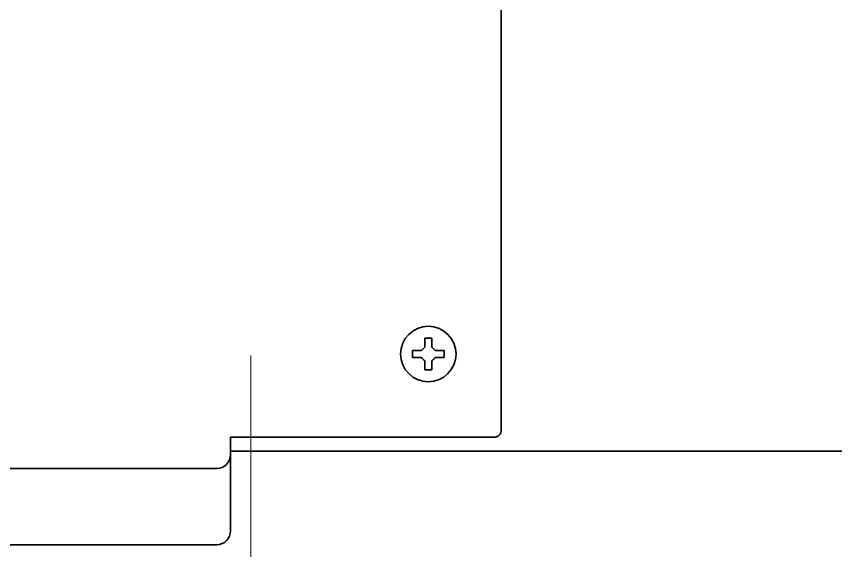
# Model space of a CAD drawing. Extents: x 6327 to 10269, y -393 to 3204.
# Drawn here: x 6773.2 to 6891.3, y 1371.9 to 1448.9 of the extents above; entities that cross this region are included whole.
import ezdxf

# ---------------------------------------------------------------- set-up
doc = ezdxf.new("R2010")
doc.units = 0
doc.header["$LTSCALE"] = 5
doc.layers.get('0').update_dxf_attribs({"linetype": 'CONTINUOUS', "lineweight": 0})
doc.layers.add('1', color=7, linetype='CONTINUOUS', true_color=0xffffff)

msp = doc.modelspace()

# ---------------------------------------------------------------- linework, layer by layer
at = {"color": 4}
msp.add_line((6806.97, 1400.03), (6806.97, 1300.03), dxfattribs=at)
at = {"layer": '1', "color": 7, "linetype": 'Continuous', "lineweight": 35}
for p, q in [((6843.07, 1625.27), (6843.07, 1389.22)), ((6830.27, 1400.23), (6830.27, 1400.73)), ((6834.87, 1400.73), (6834.87, 1400.23)), ((6830.27, 1399.73), (6830.27, 1400.23)), ((6834.87, 1400.23), (6834.87, 1399.73)), ((6804.07, 1387.27), (6804.07, 1388.24)), ((6842.01, 1388.23), (6804.07, 1388.23)), ((6804.07, 1385.73), (6804.07, 1387.27)), ((6804.07, 1386.23), (7053.27, 1386.23)), ((6804.07, 1379.73), (6804.07, 1385.73)), ((6695.07, 1383.73), (6802.07, 1383.73)), ((6804.07, 1374.73), (6804.07, 1379.73)), ((6802.07, 1372.73), (6695.07, 1372.73))]:
    msp.add_line(p, q, dxfattribs=at)
msp.add_circle((6832.57, 1400.23), 4, dxfattribs=at)
for centre in [(6802.07, 1385.73), (6802.07, 1374.73)]:
    msp.add_arc(centre, 2, 270, 0, dxfattribs=at)
for points in [[(6832.07, 1401.23), (6832.07, 1401.28), (6832.07, 1401.39), (6832.07, 1401.55), (6832.07, 1401.71), (6832.07, 1401.86), (6832.07, 1402.02), (6832.07, 1402.17), (6832.07, 1402.34), (6832.07, 1402.46), (6832.07, 1402.53)], [(6832.07, 1402.53), (6832.24, 1402.53), (6832.57, 1402.53), (6832.91, 1402.53), (6833.07, 1402.53)], [(6831.57, 1400.73), (6831.6, 1400.75), (6831.64, 1400.8), (6831.72, 1400.87), (6831.79, 1400.94), (6831.86, 1401.01), (6831.93, 1401.08), (6832, 1401.15), (6832.05, 1401.2), (6832.07, 1401.23)], [(6833.07, 1401.23), (6833.1, 1401.2), (6833.15, 1401.15), (6833.22, 1401.08), (6833.3, 1401), (6833.37, 1400.93), (6833.43, 1400.86), (6833.5, 1400.8), (6833.55, 1400.75), (6833.57, 1400.73)], [(6833.57, 1400.73), (6833.63, 1400.73), (6833.74, 1400.73), (6833.9, 1400.73), (6834.06, 1400.73), (6834.21, 1400.73), (6834.36, 1400.73), (6834.52, 1400.73), (6834.69, 1400.73), (6834.81, 1400.73), (6834.87, 1400.73)], [(6831.57, 1399.73), (6831.52, 1399.73), (6831.41, 1399.73), (6831.25, 1399.73), (6831.09, 1399.73), (6830.93, 1399.73), (6830.78, 1399.73), (6830.63, 1399.73), (6830.46, 1399.73), (6830.34, 1399.73), (6830.27, 1399.73)], [(6832.07, 1399.23), (6832.05, 1399.25), (6832, 1399.3), (6831.92, 1399.38), (6831.85, 1399.45), (6831.78, 1399.52), (6831.71, 1399.59), (6831.64, 1399.66), (6831.6, 1399.7), (6831.57, 1399.73)], [(6833.57, 1399.73), (6833.55, 1399.7), (6833.5, 1399.65), (6833.43, 1399.58), (6833.36, 1399.51), (6833.29, 1399.44), (6833.22, 1399.37), (6833.14, 1399.3), (6833.1, 1399.25), (6833.07, 1399.23)], [(6833.07, 1399.23), (6833.07, 1399.17), (6833.07, 1399.06), (6833.07, 1398.9), (6833.07, 1398.74), (6833.07, 1398.59), (6833.07, 1398.44), (6833.07, 1398.28), (6833.07, 1398.11), (6833.07, 1397.99), (6833.07, 1397.93)], [(6833.07, 1397.93), (6832.91, 1397.93), (6832.57, 1397.93), (6832.24, 1397.93), (6832.07, 1397.93)]]:
    msp.add_open_spline(points, degree=3, dxfattribs=at)
for points, knots in [([(6833.07, 1402.53), (6833.07, 1402.32), (6833.07, 1402.11), (6833.07, 1401.79), (6833.07, 1401.68), (6833.07, 1401.45), (6833.07, 1401.34), (6833.07, 1401.23)], [0, 0, 0, 0, 0.5, 0.5, 0.75, 0.75, 1, 1, 1, 1]), ([(6830.27, 1400.73), (6830.48, 1400.73), (6830.69, 1400.73), (6831.01, 1400.73), (6831.12, 1400.73), (6831.34, 1400.73), (6831.46, 1400.73), (6831.57, 1400.73)], [0, 0, 0, 0, 0.5, 0.5, 0.75, 0.75, 1, 1, 1, 1]), ([(6832.07, 1397.93), (6832.07, 1398.13), (6832.07, 1398.34), (6832.07, 1398.66), (6832.07, 1398.77), (6832.07, 1399), (6832.07, 1399.11), (6832.07, 1399.23)], [0, 0, 0, 0, 0.5, 0.5, 0.75, 0.75, 1, 1, 1, 1]), ([(6834.87, 1399.73), (6834.67, 1399.73), (6834.46, 1399.73), (6834.14, 1399.73), (6834.03, 1399.73), (6833.8, 1399.73), (6833.69, 1399.73), (6833.57, 1399.73)], [0, 0, 0, 0, 0.5, 0.5, 0.75, 0.75, 1, 1, 1, 1]), ([(6843.07, 1389.22), (6843.07, 1389.15), (6843.07, 1389.08), (6843.04, 1388.98), (6843.04, 1388.95), (6843.02, 1388.9), (6843.01, 1388.89), (6843, 1388.86), (6843, 1388.84), (6842.96, 1388.76), (6842.93, 1388.71), (6842.88, 1388.64), (6842.87, 1388.62), (6842.85, 1388.6), (6842.81, 1388.56), (6842.75, 1388.5), (6842.7, 1388.46), (6842.66, 1388.43), (6842.65, 1388.42), (6842.62, 1388.4), (6842.61, 1388.39), (6842.53, 1388.35), (6842.47, 1388.32), (6842.38, 1388.28), (6842.35, 1388.27), (6842.28, 1388.26), (6842.25, 1388.25), (6842.15, 1388.23), (6842.08, 1388.23), (6842.01, 1388.23)], [0, 0, 0, 0, 0.125, 0.125, 0.1875, 0.1875, 0.21875, 0.21875, 0.25, 0.25, 0.375, 0.375, 0.40625, 0.40625, 0.4375, 0.5, 0.5625, 0.5625, 0.59375, 0.59375, 0.625, 0.625, 0.75, 0.75, 0.8125, 0.8125, 0.875, 0.875, 1, 1, 1, 1])]:
    msp.add_open_spline(points, degree=3, knots=knots, dxfattribs=at)

doc.saveas('drawing.dxf')
